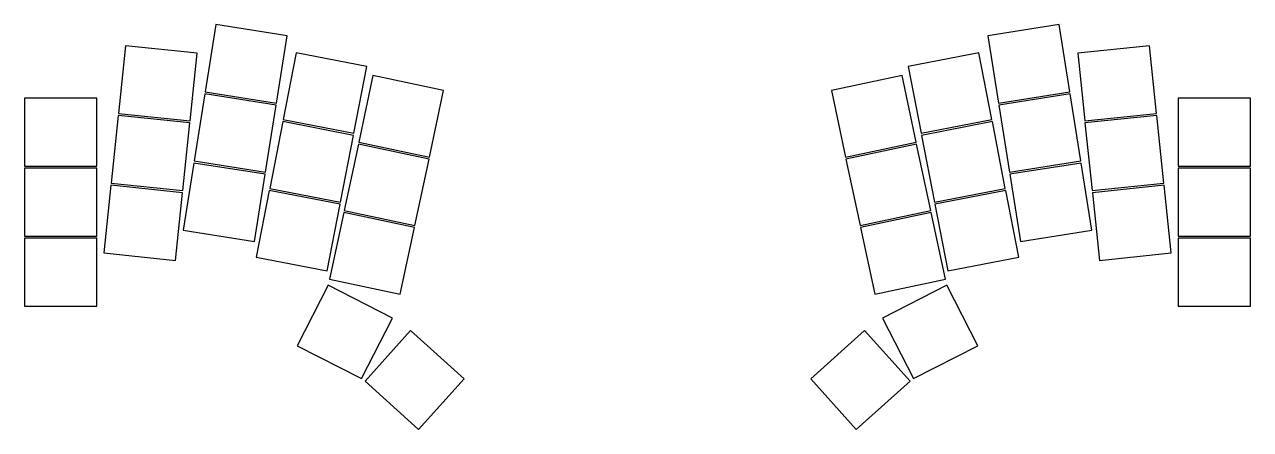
# Model space of a CAD drawing. Header units: millimetres. Extents: x 111 to 408, y -248 to -150.
import ezdxf

# ---------------------------------------------------------------- set-up
doc = ezdxf.new("R2010")
doc.units = ezdxf.units.MM

msp = doc.modelspace()

# ---------------------------------------------------------------- linework, layer by layer
for p, q in [((157.59, -149.93), (155.01, -166.22)), ((174.88, -152.66), (157.59, -149.93)), ((361.95, -149.93), (344.67, -152.66)), ((364.53, -166.22), (361.95, -149.93)), ((172.3, -168.96), (174.88, -152.66)), ((344.67, -152.66), (347.25, -168.96)), ((135.71, -155.07), (133.99, -171.48)), ((153.12, -156.9), (135.71, -155.07)), ((151.39, -173.31), (153.12, -156.9)), ((177.04, -156.77), (173.89, -172.97)), ((194.22, -160.11), (177.04, -156.77)), ((342.5, -156.77), (325.32, -160.11)), ((345.65, -172.97), (342.5, -156.77)), ((383.83, -155.07), (366.43, -156.9)), ((366.43, -156.9), (368.15, -173.31)), ((385.56, -171.48), (383.83, -155.07)), ((191.07, -176.31), (194.22, -160.11)), ((325.32, -160.11), (328.47, -176.31)), ((195.67, -162.28), (192.24, -178.42)), ((212.79, -165.92), (195.67, -162.28)), ((323.87, -162.28), (306.76, -165.92)), ((327.3, -178.42), (323.87, -162.28)), ((155.01, -166.22), (172.3, -168.96)), ((209.36, -182.06), (212.79, -165.92)), ((306.76, -165.92), (310.19, -182.06)), ((347.25, -168.96), (364.53, -166.22)), ((128.75, -167.75), (111.25, -167.75)), ((111.25, -167.75), (111.25, -184.25)), ((128.75, -184.25), (128.75, -167.75)), ((154.94, -166.72), (152.35, -183.01)), ((172.22, -169.45), (154.94, -166.72)), ((364.61, -166.72), (347.33, -169.45)), ((367.19, -183.01), (364.61, -166.72)), ((408.3, -167.75), (390.8, -167.75)), ((390.8, -167.75), (390.8, -184.25)), ((408.3, -184.25), (408.3, -167.75)), ((133.94, -171.97), (132.21, -188.38)), ((151.34, -173.8), (133.94, -171.97)), ((133.99, -171.48), (151.39, -173.31)), ((169.64, -185.75), (172.22, -169.45)), ((347.33, -169.45), (349.91, -185.75)), ((368.15, -173.31), (385.56, -171.48)), ((385.61, -171.97), (368.2, -173.8)), ((387.33, -188.38), (385.61, -171.97)), ((149.62, -190.21), (151.34, -173.8)), ((173.8, -173.46), (170.65, -189.66)), ((190.98, -176.8), (173.8, -173.46)), ((173.89, -172.97), (191.07, -176.31)), ((328.47, -176.31), (345.65, -172.97)), ((345.75, -173.46), (328.57, -176.8)), ((348.89, -189.66), (345.75, -173.46)), ((368.2, -173.8), (369.93, -190.21)), ((187.83, -193), (190.98, -176.8)), ((328.57, -176.8), (331.72, -193)), ((192.14, -178.91), (188.71, -195.05)), ((209.26, -182.55), (192.14, -178.91)), ((192.24, -178.42), (209.36, -182.06)), ((310.19, -182.06), (327.3, -178.42)), ((327.41, -178.91), (310.29, -182.55)), ((330.84, -195.05), (327.41, -178.91)), ((152.28, -183.51), (149.69, -199.8)), ((169.56, -186.24), (152.28, -183.51)), ((152.35, -183.01), (169.64, -185.75)), ((205.83, -198.69), (209.26, -182.55)), ((310.29, -182.55), (313.72, -198.69)), ((349.91, -185.75), (367.19, -183.01)), ((367.27, -183.51), (349.99, -186.24)), ((369.85, -199.8), (367.27, -183.51)), ((111.25, -184.25), (128.75, -184.25)), ((128.75, -184.75), (111.25, -184.75)), ((111.25, -184.75), (111.25, -201.25)), ((128.75, -201.25), (128.75, -184.75)), ((166.98, -202.54), (169.56, -186.24)), ((349.99, -186.24), (352.57, -202.54)), ((390.8, -184.25), (408.3, -184.25)), ((408.3, -184.75), (390.8, -184.75)), ((390.8, -184.75), (390.8, -201.25)), ((408.3, -201.25), (408.3, -184.75)), ((132.16, -188.88), (130.44, -205.29)), ((149.56, -190.71), (132.16, -188.88)), ((132.21, -188.38), (149.62, -190.21)), ((170.65, -189.66), (187.83, -193)), ((331.72, -193), (348.89, -189.66)), ((369.93, -190.21), (387.33, -188.38)), ((387.39, -188.88), (369.98, -190.71)), ((389.11, -205.29), (387.39, -188.88)), ((147.84, -207.12), (149.56, -190.71)), ((170.56, -190.15), (167.41, -206.34)), ((187.73, -193.49), (170.56, -190.15)), ((348.99, -190.15), (331.81, -193.49)), ((352.14, -206.34), (348.99, -190.15)), ((369.98, -190.71), (371.71, -207.12)), ((184.59, -209.68), (187.73, -193.49)), ((188.6, -195.54), (185.17, -211.68)), ((205.72, -199.18), (188.6, -195.54)), ((188.71, -195.05), (205.83, -198.69)), ((313.72, -198.69), (330.84, -195.05)), ((330.94, -195.54), (313.82, -199.18)), ((334.37, -211.68), (330.94, -195.54)), ((331.81, -193.49), (334.96, -209.68)), ((111.25, -201.25), (128.75, -201.25)), ((128.75, -201.75), (111.25, -201.75)), ((111.25, -201.75), (111.25, -218.25)), ((128.75, -218.25), (128.75, -201.75)), ((149.69, -199.8), (166.98, -202.54)), ((202.29, -215.32), (205.72, -199.18)), ((313.82, -199.18), (317.25, -215.32)), ((352.57, -202.54), (369.85, -199.8)), ((390.8, -201.25), (408.3, -201.25)), ((408.3, -201.75), (390.8, -201.75)), ((390.8, -201.75), (390.8, -218.25)), ((408.3, -218.25), (408.3, -201.75)), ((130.44, -205.29), (147.84, -207.12)), ((167.41, -206.34), (184.59, -209.68)), ((334.96, -209.68), (352.14, -206.34)), ((371.71, -207.12), (389.11, -205.29)), ((184.79, -213.15), (177.3, -227.85)), ((200.39, -221.09), (184.79, -213.15)), ((185.17, -211.68), (202.29, -215.32)), ((317.25, -215.32), (334.37, -211.68)), ((334.75, -213.15), (319.16, -221.09)), ((342.24, -227.85), (334.75, -213.15)), ((111.25, -218.25), (128.75, -218.25)), ((390.8, -218.25), (408.3, -218.25)), ((192.89, -235.79), (200.39, -221.09)), ((319.16, -221.09), (326.65, -235.79)), ((204.79, -224.15), (193.75, -236.41)), ((217.8, -235.86), (204.79, -224.15)), ((314.75, -224.15), (301.75, -235.86)), ((325.8, -236.41), (314.75, -224.15)), ((177.3, -227.85), (192.89, -235.79)), ((326.65, -235.79), (342.24, -227.85)), ((193.75, -236.41), (206.75, -248.12)), ((206.75, -248.12), (217.8, -235.86)), ((301.75, -235.86), (312.79, -248.12)), ((312.79, -248.12), (325.8, -236.41))]:
    msp.add_line(p, q)

doc.saveas('drawing.dxf')
